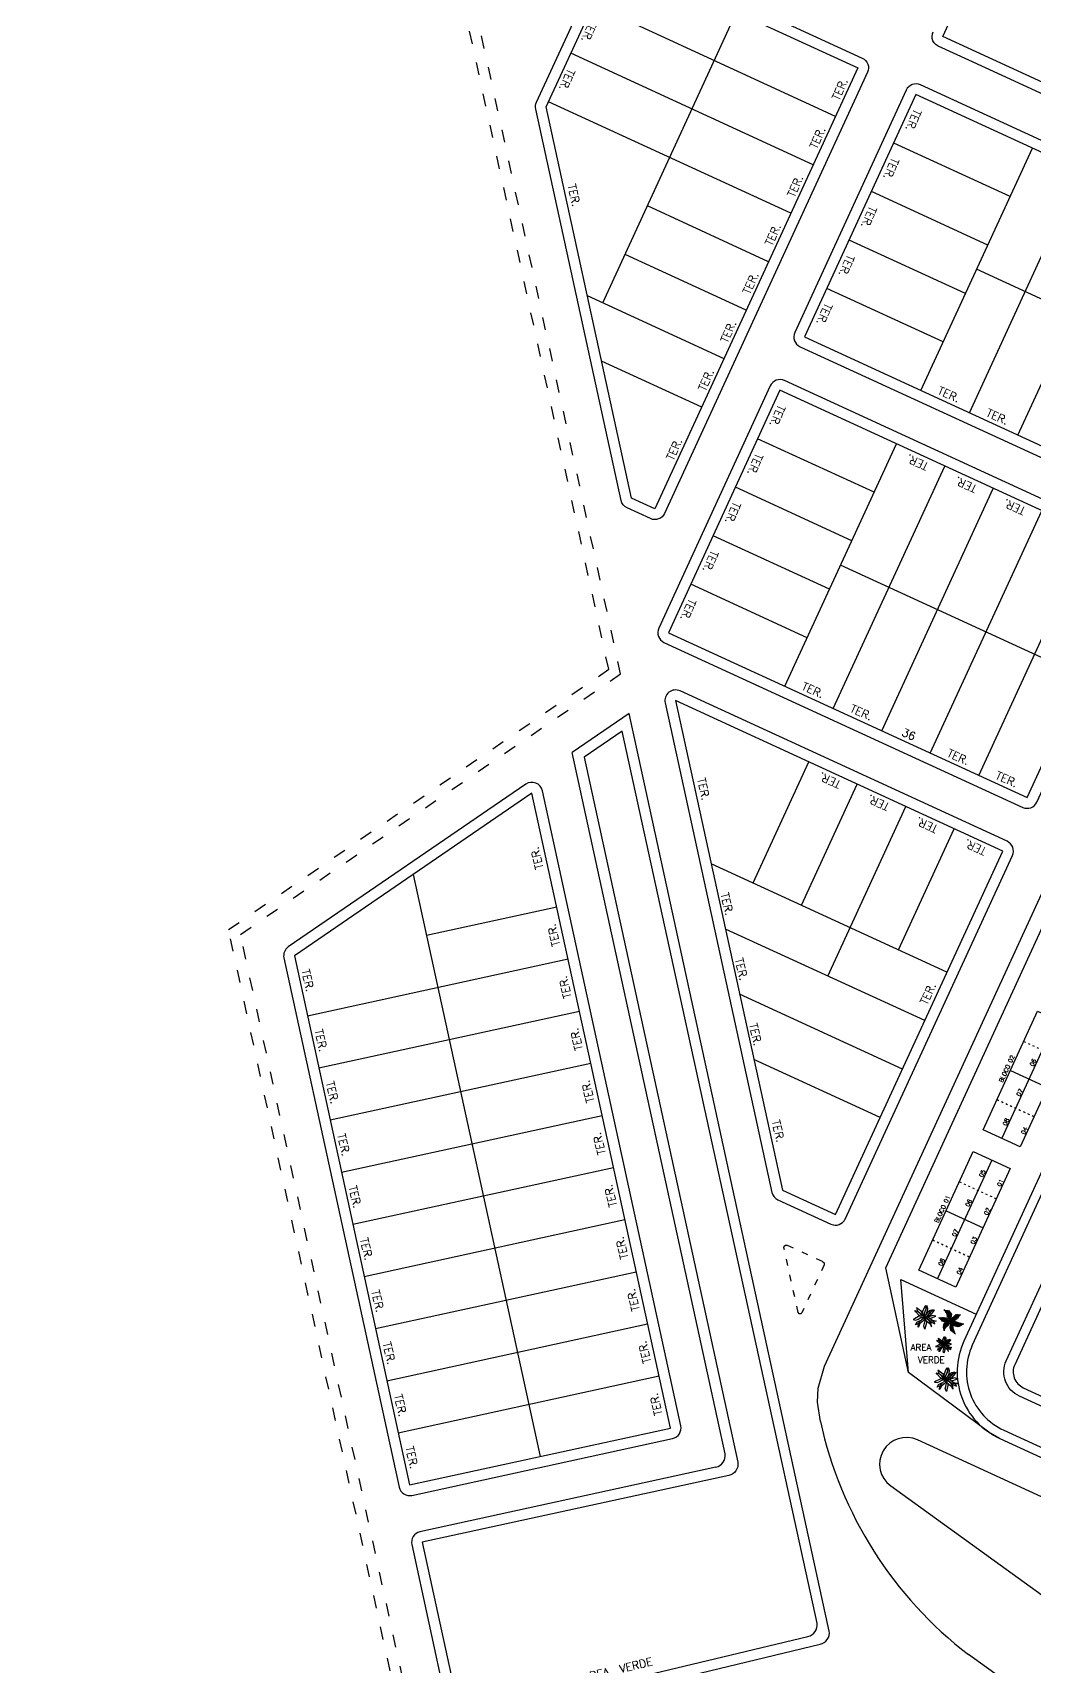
# Model space of a CAD drawing. Extents: x 714896 to 749292, y 8417558 to 8447149.
# Drawn here: x 738966.1 to 739153.8, y 8429287.9 to 8429594.1 of the extents above; entities that cross this region are included whole.
import ezdxf

# ---------------------------------------------------------------- set-up
doc = ezdxf.new("R2010")
doc.units = 0
doc.header["$MEASUREMENT"] = 0
doc.linetypes.add('ACAD_ISO03W100', pattern=[30, 12, -18])
for name, color, linetype in [('LOTE', 7, 'CONTINUOUS'), ('MEIO_FIO', 24, 'CONTINUOUS'), ('NUM-PORTA', 7, 'CONTINUOUS'), ('QUADRA', 6, 'CONTINUOUS'), ('REFERENCIA', 7, 'CONTINUOUS'), ('TEXTO', 7, 'CONTINUOUS')]:
    doc.layers.add(name, color=color, linetype=linetype)
doc.styles.add('ROMANS', font='ROMANS.SHX', dxfattribs={"height": 1.5})

msp = doc.modelspace()

# ---------------------------------------------------------------- linework, layer by layer
at = {"layer": 'LOTE', "color": 7, "linetype": 'ACAD_ISO03W100', "ltscale": 0.2}
msp.add_line((739074.04, 8429474.76, 513.94), (738966.1, 8429970.02, 513.94), dxfattribs=at)
at = {"layer": 'LOTE', "color": 7, "ltscale": 0.2}
for p, q in [((739116.54, 8429578.39, 513.94), (739071.12, 8429599.29, 513.94)), ((739072.93, 8429543.42, 513.94), (739098.01, 8429597.93, 513.94)), ((739112.36, 8429569.31, 513.94), (739066.94, 8429590.2, 513.94)), ((739108.18, 8429560.22, 513.94), (739062.76, 8429581.12, 513.94)), ((739149.25, 8429563.35, 513.94), (739127.44, 8429573.38, 513.94)), ((739132.53, 8429527.01, 513.94), (739153.43, 8429572.44, 513.94)), ((739141.62, 8429522.83, 513.94), (739162.51, 8429568.26, 513.94)), ((739104, 8429551.14, 513.94), (739081.29, 8429561.59, 513.94)), ((739145.07, 8429554.27, 513.94), (739123.26, 8429564.29, 513.94)), ((739150.7, 8429518.65, 513.94), (739171.6, 8429564.08, 513.94)), ((739140.89, 8429545.18, 513.94), (739119.09, 8429555.21, 513.94)), ((739099.83, 8429542.05, 513.94), (739077.11, 8429552.5, 513.94)), ((739188.4, 8429528.83, 513.94), (739142.98, 8429549.72, 513.94)), ((739136.71, 8429536.1, 513.94), (739114.91, 8429546.12, 513.94)), ((739095.65, 8429532.97, 513.94), (739070.05, 8429544.74, 513.94)), ((739091.47, 8429523.88, 513.94), (739072.72, 8429532.51, 513.94)), ((739123.76, 8429507.93, 513.94), (739101.95, 8429517.96, 513.94)), ((739107.04, 8429471.59, 513.94), (739127.94, 8429517.02, 513.94)), ((739116.13, 8429467.41, 513.94), (739137.02, 8429512.84, 513.94)), ((739119.58, 8429498.85, 513.94), (739097.77, 8429508.88, 513.94)), ((739125.21, 8429463.23, 513.94), (739146.11, 8429508.66, 513.94)), ((739134.3, 8429459.06, 513.94), (739155.19, 8429504.48, 513.94)), ((739143.38, 8429454.88, 513.94), (739164.28, 8429500.3, 513.94)), ((739115.4, 8429489.76, 513.94), (739093.6, 8429499.79, 513.94)), ((739162.91, 8429473.41, 513.94), (739117.49, 8429494.3, 513.94)), ((739111.22, 8429480.68, 513.94), (739089.42, 8429490.71, 513.94)), ((739101.08, 8429434.71, 513.94), (739111.53, 8429457.42, 513.94)), ((739110.17, 8429430.53, 513.94), (739120.62, 8429453.24, 513.94)), ((739115.08, 8429417.26, 513.94), (739129.7, 8429449.06, 513.94)), ((739128.34, 8429422.17, 513.94), (739138.79, 8429444.88, 513.94)), ((739037.39, 8429436.32, 513.94), (739061.17, 8429327.22, 513.94)), ((739137.42, 8429417.99, 513.94), (739093.25, 8429438.31, 513.94)), ((739039.88, 8429424.92, 513.94), (739064.3, 8429430.25, 513.94)), ((739133.25, 8429408.91, 513.94), (739095.91, 8429426.08, 513.94)), ((739017.58, 8429409.83, 513.94), (739066.43, 8429420.48, 513.94)), ((739129.07, 8429399.82, 513.94), (739098.58, 8429413.84, 513.94)), ((739019.71, 8429400.06, 513.94), (739068.56, 8429410.7, 513.94)), ((739021.84, 8429390.29, 513.94), (739070.69, 8429400.93, 513.94)), ((739124.89, 8429390.74, 513.94), (739101.25, 8429401.61, 513.94)), ((739023.97, 8429380.52, 513.94), (739072.82, 8429391.16, 513.94)), ((739026.1, 8429370.75, 513.94), (739074.95, 8429381.39, 513.94)), ((739028.23, 8429360.97, 513.94), (739077.08, 8429371.62, 513.94)), ((739030.36, 8429351.2, 513.94), (739079.21, 8429361.85, 513.94)), ((739032.48, 8429341.43, 513.94), (739081.34, 8429352.08, 513.94)), ((739034.61, 8429331.66, 513.94), (739083.47, 8429342.31, 513.94))]:
    msp.add_line(p, q, dxfattribs=at)
at = {"layer": 'LOTE', "color": 7, "linetype": 'ACAD_ISO03W100', "ltscale": 0.2, "elevation": 513.94}
for points in [[(739002.8, 8429425.96), (739074.04, 8429474.76)], [(739035.63, 8429275.35), (739002.8, 8429425.96)]]:
    msp.add_lwpolyline(points, dxfattribs=at)
at = {"layer": 'LOTE', "color": 7, "elevation": 524.97}
for points in [[(739151.17, 8429385.27), (739144.23, 8429388.46), (739154.42, 8429410.66), (739161.36, 8429407.48)], [(739139.09, 8429358.97), (739132.15, 8429362.16), (739142.35, 8429384.37), (739149.29, 8429381.18)]]:
    msp.add_lwpolyline(points, close=True, dxfattribs=at)
for points in [[(739157.91, 8429409.06), (739147.71, 8429386.86)], [(739149.32, 8429399.56), (739156.26, 8429396.37)], [(739145.83, 8429382.77), (739135.64, 8429360.56)], [(739137.25, 8429373.26), (739144.19, 8429370.08)], [(739130.2, 8429342.94), (739128.77, 8429360.41), (739142.93, 8429353.91)]]:
    msp.add_lwpolyline(points, dxfattribs=at)
at = {"layer": 'LOTE', "color": 7, "linetype": 'ACAD_ISO03W100', "ltscale": 0.03, "elevation": 524.97}
for points in [[(739151.83, 8429405.01), (739158.77, 8429401.82)], [(739146.82, 8429394.1), (739153.76, 8429390.92)], [(739139.75, 8429378.71), (739146.69, 8429375.53)], [(739134.75, 8429367.81), (739141.68, 8429364.62)]]:
    msp.add_lwpolyline(points, dxfattribs=at)
at = {"layer": 'LOTE', "color": 7, "linetype": 'ACAD_ISO03W100', "ltscale": 0.1, "elevation": 513.94}
msp.add_lwpolyline([(739109.53, 8429354.22), (739106.88, 8429366.36), (739106.93, 8429366.66), (739107.17, 8429366.85), (739107.49, 8429366.82), (739114.11, 8429363.77), (739114.39, 8429363.51), (739114.39, 8429363.12), (739110.25, 8429354.13), (739110.02, 8429353.97), (739109.74, 8429353.99), (739109.53, 8429354.22)], dxfattribs=at)
at = {"layer": 'LOTE', "color": 7, "elevation": 524.97}
msp.add_lwpolyline([(739147.34, 8429330.58), (739290.89, 8429264.66, 0.414214), (739309.13, 8429271.42)], format="xyb", dxfattribs=at)
at = {"layer": 'MEIO_FIO', "ltscale": 0.2}
for p, q in [((739148.71, 8429442.52, 513.94), (739087.42, 8429470.71, 513.94)), ((739115.38, 8429294.51, 513.94), (739077.89, 8429466.49, 513.94)), ((739084.63, 8429468.47, 513.94), (739104.63, 8429376.72, 513.94)), ((739095.85, 8429327.7, 513.94), (739067.21, 8429459.17, 513.94)), ((739118.35, 8429371.73, 513.94), (739149.69, 8429439.87, 513.94)), ((739105.74, 8429375.33, 513.94), (739115.69, 8429370.75, 513.94)), ((739094.13, 8429325.23, 513.94), (739038.66, 8429313.1, 513.94)), ((739037.13, 8429310.72, 513.94), (739044.37, 8429277.5, 513.94)), ((739046.79, 8429275.98, 513.94), (739113.65, 8429292.04, 513.94))]:
    msp.add_line(p, q, dxfattribs=at)
at = {"layer": 'MEIO_FIO', "ltscale": 0.2, "elevation": 513.94}
for points in [[(739076.36, 8429506.39), (739060.37, 8429579.76, -0.162841), (739060.51, 8429581.02), (739073.48, 8429609.21, -0.414214), (739076.13, 8429610.19), (739121.55, 8429589.3, -0.414214), (739122.54, 8429586.64), (739084.51, 8429503.97, -0.414214), (739081.86, 8429502.99), (739077.48, 8429505, -0.235489)], [(739104.31, 8429527.88), (739083.42, 8429482.46, 0.414214), (739084.4, 8429479.8), (739151.63, 8429448.88, 0.414214), (739154.28, 8429449.86), (739175.18, 8429495.29, 0.414214), (739174.2, 8429497.94), (739106.97, 8429528.86, 0.414214)], [(739013.17, 8429420.65), (739034.79, 8429321.47, 0.414214), (739037.17, 8429319.94), (739086.02, 8429330.59, 0.414214), (739087.55, 8429332.97), (739061.61, 8429452, 0.532368), (739058.52, 8429453.22), (739014, 8429422.72, 0.30517)]]:
    msp.add_lwpolyline(points, format="xyb", close=True, dxfattribs=at)
for points in [[(739129.8, 8429583.3), (739108.91, 8429537.88, 0.414214), (739109.89, 8429535.22), (739177.12, 8429504.3, 0.414214), (739179.77, 8429505.28)], [(739132.46, 8429584.28), (739132.46, 8429584.28, 0.414214), (739129.8, 8429583.3)]]:
    msp.add_lwpolyline(points, format="xyb", dxfattribs=at)
for points in [[(739199.69, 8429553.36), (739132.46, 8429584.28)], [(739077.89, 8429466.49), (739067.21, 8429459.17)], [(739283.14, 8429187.85), (739141.45, 8429290.1)]]:
    msp.add_lwpolyline(points, dxfattribs=at)
at = {"layer": 'MEIO_FIO', "ltscale": 0.2}
for centre, radius, start, end in [((739086.58, 8429468.89, 513.94), 2, 65.2999, 192.2955), ((739147.87, 8429440.7, 513.94), 2, 335.2999, 65.2999), ((739106.58, 8429377.14, 513.94), 2, 192.2955, 245.2999), ((739116.53, 8429372.57, 513.94), 2, 245.2999, 335.2999), ((739187.32, 8429349.87, 513.94), 75.34, 192.3162, 232.4986), ((739093.65, 8429327.4, 513.94), 2.22, 282.3962, 7.7165), ((739039.09, 8429311.14, 513.94), 2, 102.2955, 192.2955), ((739113.18, 8429294.21, 513.94), 2.22, 282.3962, 7.7165)]:
    msp.add_arc(centre, radius, start, end, dxfattribs=at)
at = {"layer": 'QUADRA', "color": 6}
for points, elevation in [([(739136.64, 8429593.37), (739176.33, 8429679.68), (739243.56, 8429648.75), (739203.87, 8429562.44), (739136.64, 8429593.37)], 524.97), ([(739078.32, 8429506.82), (739062.33, 8429580.18), (739075.29, 8429608.37), (739120.72, 8429587.48), (739082.69, 8429504.81), (739078.32, 8429506.82)], 513.94)]:
    msp.add_lwpolyline(points, close=True, dxfattribs=dict(at, elevation=elevation))
at = {"layer": 'QUADRA', "elevation": 524.97}
msp.add_lwpolyline([(739272.43, 8429624.01), (739270.65, 8429623.39), (739268.74, 8429622.4), (739266.17, 8429620.34), (739264.57, 8429618.39), (739261.9, 8429613.02), (739258.6, 8429605.83), (739140.59, 8429348.81, 0.414214), (739147.34, 8429330.58), (739145.26, 8429331.76), (739130.2, 8429342.94), (739125.99, 8429362.56), (739162.2, 8429441.41), (739210.81, 8429547.27), (739251.88, 8429636.71)], format="xyb", close=True, dxfattribs=at)
at = {"layer": 'QUADRA', "ltscale": 0.2, "elevation": 513.94}
for points in [[(739177.96, 8429506.12), (739198.85, 8429551.54), (739131.62, 8429582.46), (739110.73, 8429537.04), (739177.96, 8429506.12)], [(739106.13, 8429527.05), (739085.24, 8429481.62), (739152.47, 8429450.7), (739173.36, 8429496.12), (739106.13, 8429527.05)], [(739147.87, 8429440.7), (739086.58, 8429468.89), (739106.58, 8429377.14), (739116.53, 8429372.57), (739147.87, 8429440.7)], [(739015.13, 8429421.07), (739036.74, 8429321.89), (739085.6, 8429332.54), (739059.65, 8429451.57), (739015.13, 8429421.07)]]:
    msp.add_lwpolyline(points, close=True, dxfattribs=at)
at = {"layer": 'QUADRA', "color": 6}
for points, elevation in [([(739113.1, 8429295.98), (739076.57, 8429463.17), (739069.45, 8429458.29), (739098.25, 8429326.13, -0.390489), (739096.53, 8429323.66), (739039.09, 8429311.14), (739046.33, 8429277.92), (739111.37, 8429293.51, 0.390489)], 513.94), ([(739151.73, 8429340.12), (739295.28, 8429274.21, 0.414214), (739299.59, 8429275.8), (739311.06, 8429300.79, 0.414214), (739309.46, 8429305.1), (739165.91, 8429371.02, 0.414214), (739161.6, 8429369.42), (739150.13, 8429344.43, 0.414214)], 524.97), ([(739301.54, 8429247.06, 0.373807), (739300.78, 8429252.66), (739131.9, 8429330.32, 0.907115), (739126.88, 8429321.72), (739284.25, 8429208.02, 0.496443), (739289.88, 8429210.09), (739291.82, 8429218.71, -0.070215)], 513.94)]:
    msp.add_lwpolyline(points, format="xyb", close=True, dxfattribs=dict(at, elevation=elevation))
at = {"layer": 'REFERENCIA', "color": 24, "linetype": 'ACAD_ISO03W100', "ltscale": 0.2}
msp.add_line((739076.28, 8429473.88, 513.94), (738968.05, 8429970.45, 513.94), dxfattribs=at)
at = {"layer": 'REFERENCIA', "color": 3}
for p, q in [((739132.89, 8429353.59, 524.97), (739133.06, 8429353.51, 524.97)), ((739132.98, 8429353.43, 524.97), (739133.08, 8429353.41, 524.97)), ((739135.9, 8429353.25, 524.97), (739135.94, 8429353.19, 524.97)), ((739135.94, 8429353.19, 524.97), (739135.91, 8429353.18, 524.97)), ((739136.05, 8429353.15, 524.97), (739135.97, 8429353.11, 524.97)), ((739136.01, 8429353.25, 524.97), (739136.08, 8429353.14, 524.97)), ((739136.16, 8429353.11, 524.97), (739136.03, 8429353.04, 524.97)), ((739136.11, 8429353.26, 524.97), (739136.22, 8429353.08, 524.97)), ((739136.21, 8429353.26, 524.97), (739136.36, 8429353.03, 524.97)), ((739136.31, 8429353.27, 524.97), (739136.5, 8429352.97, 524.97)), ((739136.41, 8429353.27, 524.97), (739136.65, 8429352.92, 524.97)), ((739136.52, 8429353.28, 524.97), (739136.76, 8429352.89, 524.97)), ((739136.62, 8429353.28, 524.97), (739136.87, 8429352.89, 524.97)), ((739136.72, 8429353.28, 524.97), (739136.97, 8429352.89, 524.97)), ((739136.84, 8429353.27, 524.97), (739137.08, 8429352.89, 524.97)), ((739136.87, 8429354.68, 524.97), (739136.87, 8429354.7, 524.97)), ((739136.9, 8429354.66, 524.97), (739136.87, 8429354.66, 524.97)), ((739137.06, 8429354.56, 524.97), (739136.93, 8429354.57, 524.97)), ((739136.95, 8429354.63, 524.97), (739136.96, 8429354.69, 524.97)), ((739136.95, 8429353.25, 524.97), (739137.18, 8429352.89, 524.97)), ((739137.22, 8429354.47, 524.97), (739137, 8429354.48, 524.97)), ((739137.03, 8429354.58, 524.97), (739137.05, 8429354.68, 524.97)), ((739137.39, 8429354.37, 524.97), (739137.06, 8429354.39, 524.97)), ((739137.06, 8429353.24, 524.97), (739137.29, 8429352.89, 524.97)), ((739137.11, 8429354.53, 524.97), (739137.14, 8429354.67, 524.97)), ((739137.55, 8429354.27, 524.97), (739137.12, 8429354.3, 524.97)), ((739137.17, 8429353.23, 524.97), (739137.43, 8429352.85, 524.97)), ((739137.65, 8429354.18, 524.97), (739137.18, 8429354.2, 524.97)), ((739137.19, 8429354.49, 524.97), (739137.22, 8429354.66, 524.97)), ((739137.7, 8429354.09, 524.97), (739137.25, 8429354.11, 524.97)), ((739137.27, 8429354.44, 524.97), (739137.31, 8429354.65, 524.97)), ((739137.29, 8429353.22, 524.97), (739137.57, 8429352.78, 524.97)), ((739137.74, 8429354, 524.97), (739137.3, 8429354.02, 524.97)), ((739137.79, 8429353.91, 524.97), (739137.33, 8429353.93, 524.97)), ((739137.35, 8429354.39, 524.97), (739137.4, 8429354.64, 524.97)), ((739137.83, 8429353.82, 524.97), (739137.35, 8429353.84, 524.97)), ((739137.88, 8429353.73, 524.97), (739137.37, 8429353.76, 524.97)), ((739137.92, 8429353.64, 524.97), (739137.39, 8429353.67, 524.97)), ((739137.95, 8429353.55, 524.97), (739137.41, 8429353.58, 524.97)), ((739137.43, 8429354.34, 524.97), (739137.49, 8429354.63, 524.97)), ((739137.96, 8429353.46, 524.97), (739137.43, 8429353.49, 524.97)), ((739137.97, 8429353.37, 524.97), (739137.45, 8429353.4, 524.97)), ((739137.45, 8429353.13, 524.97), (739137.72, 8429352.72, 524.97)), ((739137.51, 8429354.3, 524.97), (739137.58, 8429354.62, 524.97)), ((739137.98, 8429353.28, 524.97), (739137.52, 8429353.31, 524.97)), ((739137.59, 8429354.25, 524.97), (739137.66, 8429354.61, 524.97)), ((739137.99, 8429353.19, 524.97), (739137.6, 8429353.21, 524.97)), ((739137.66, 8429354.16, 524.97), (739137.75, 8429354.6, 524.97)), ((739138, 8429353.11, 524.97), (739137.69, 8429353.12, 524.97)), ((739137.72, 8429354.04, 524.97), (739137.84, 8429354.6, 524.97)), ((739137.79, 8429353.91, 524.97), (739137.92, 8429354.56, 524.97)), ((739137.85, 8429353.78, 524.97), (739137.99, 8429354.46, 524.97)), ((739137.91, 8429353.65, 524.97), (739138.06, 8429354.35, 524.97)), ((739137.96, 8429353.45, 524.97), (739138.12, 8429354.24, 524.97)), ((739137.99, 8429353.17, 524.97), (739138.19, 8429354.14, 524.97)), ((739138.03, 8429352.89, 524.97), (739138.26, 8429354.03, 524.97)), ((739138.08, 8429352.73, 524.97), (739138.33, 8429353.92, 524.97)), ((739138.22, 8429352.82, 524.97), (739138.61, 8429353.36, 524.97)), ((739138.49, 8429353.16, 524.97), (739139.32, 8429353.05, 524.97)), ((739138.55, 8429353.24, 524.97), (739139.42, 8429353.13, 524.97)), ((739138.65, 8429353.27, 524.97), (739138.9, 8429353.61, 524.97)), ((739138.75, 8429353.3, 524.97), (739139.51, 8429353.2, 524.97)), ((739138.79, 8429353.31, 524.97), (739139.15, 8429353.81, 524.97)), ((739138.93, 8429353.35, 524.97), (739139.27, 8429353.82, 524.97)), ((739138.96, 8429353.36, 524.97), (739139.57, 8429353.28, 524.97)), ((739139.07, 8429353.39, 524.97), (739139.38, 8429353.83, 524.97)), ((739139.17, 8429353.42, 524.97), (739139.62, 8429353.37, 524.97)), ((739139.21, 8429353.43, 524.97), (739139.5, 8429353.84, 524.97)), ((739139.35, 8429353.48, 524.97), (739139.61, 8429353.85, 524.97)), ((739139.36, 8429353.49, 524.97), (739139.68, 8429353.45, 524.97)), ((739139.48, 8429353.56, 524.97), (739139.73, 8429353.53, 524.97)), ((739139.54, 8429353.59, 524.97), (739139.73, 8429353.86, 524.97)), ((739139.6, 8429353.63, 524.97), (739139.79, 8429353.61, 524.97)), ((739139.73, 8429353.7, 524.97), (739139.84, 8429353.86, 524.97)), ((739139.73, 8429353.71, 524.97), (739139.85, 8429353.69, 524.97)), ((739139.85, 8429353.78, 524.97), (739139.9, 8429353.77, 524.97)), ((739139.92, 8429353.82, 524.97), (739139.94, 8429353.86, 524.97)), ((739136.27, 8429353.06, 524.97), (739136.08, 8429352.97, 524.97)), ((739136.38, 8429353.02, 524.97), (739136.14, 8429352.9, 524.97)), ((739136.49, 8429352.98, 524.97), (739136.2, 8429352.83, 524.97)), ((739136.61, 8429352.93, 524.97), (739136.25, 8429352.76, 524.97)), ((739136.73, 8429352.89, 524.97), (739136.31, 8429352.69, 524.97)), ((739136.93, 8429352.89, 524.97), (739136.37, 8429352.62, 524.97)), ((739137.12, 8429352.89, 524.97), (739136.42, 8429352.55, 524.97)), ((739137.32, 8429352.89, 524.97), (739136.55, 8429352.51, 524.97)), ((739137.42, 8429352.85, 524.97), (739136.68, 8429352.48, 524.97)), ((739136.95, 8429351.31, 524.97), (739136.72, 8429351.48, 524.97)), ((739136.94, 8429351.22, 524.97), (739136.72, 8429351.37, 524.97)), ((739136.98, 8429351.51, 524.97), (739136.73, 8429351.68, 524.97)), ((739136.97, 8429351.41, 524.97), (739136.73, 8429351.58, 524.97)), ((739136.99, 8429351.61, 524.97), (739136.74, 8429351.78, 524.97)), ((739137.01, 8429351.7, 524.97), (739136.75, 8429351.88, 524.97)), ((739136.93, 8429351.12, 524.97), (739136.75, 8429351.24, 524.97)), ((739137.02, 8429351.8, 524.97), (739136.76, 8429351.98, 524.97)), ((739137.07, 8429351.87, 524.97), (739136.77, 8429352.08, 524.97)), ((739136.91, 8429351.02, 524.97), (739136.77, 8429351.12, 524.97)), ((739136.9, 8429350.93, 524.97), (739136.8, 8429350.99, 524.97)), ((739137.53, 8429352.8, 524.97), (739136.81, 8429352.45, 524.97)), ((739137.13, 8429351.94, 524.97), (739136.82, 8429352.15, 524.97)), ((739136.89, 8429350.83, 524.97), (739136.83, 8429350.87, 524.97)), ((739137.18, 8429352.01, 524.97), (739136.88, 8429352.21, 524.97)), ((739136.91, 8429350.82, 524.97), (739136.9, 8429350.91, 524.97)), ((739137.64, 8429352.76, 524.97), (739136.94, 8429352.41, 524.97)), ((739136.98, 8429350.94, 524.97), (739136.94, 8429351.18, 524.97)), ((739137.23, 8429352.08, 524.97), (739136.95, 8429352.28, 524.97)), ((739137.05, 8429351.06, 524.97), (739136.97, 8429351.46, 524.97)), ((739137.28, 8429352.16, 524.97), (739137.01, 8429352.34, 524.97)), ((739137.12, 8429351.17, 524.97), (739137.01, 8429351.73, 524.97)), ((739137.34, 8429352.22, 524.97), (739137.07, 8429352.4, 524.97)), ((739137.18, 8429351.29, 524.97), (739137.07, 8429351.87, 524.97)), ((739137.43, 8429352.26, 524.97), (739137.14, 8429352.46, 524.97)), ((739137.25, 8429351.4, 524.97), (739137.14, 8429351.97, 524.97)), ((739137.74, 8429352.71, 524.97), (739137.18, 8429352.43, 524.97)), ((739137.52, 8429352.31, 524.97), (739137.2, 8429352.52, 524.97)), ((739137.33, 8429351.48, 524.97), (739137.22, 8429352.07, 524.97)), ((739137.4, 8429351.54, 524.97), (739137.29, 8429352.17, 524.97)), ((739137.61, 8429352.35, 524.97), (739137.31, 8429352.56, 524.97)), ((739137.48, 8429351.6, 524.97), (739137.36, 8429352.23, 524.97)), ((739137.56, 8429351.65, 524.97), (739137.45, 8429352.27, 524.97)), ((739137.7, 8429352.4, 524.97), (739137.46, 8429352.56, 524.97)), ((739137.85, 8429352.67, 524.97), (739137.49, 8429352.49, 524.97)), ((739137.64, 8429351.71, 524.97), (739137.53, 8429352.31, 524.97)), ((739137.79, 8429352.44, 524.97), (739137.61, 8429352.56, 524.97)), ((739137.71, 8429351.82, 524.97), (739137.61, 8429352.35, 524.97)), ((739137.77, 8429351.96, 524.97), (739137.69, 8429352.39, 524.97)), ((739137.7, 8429352.91, 524.97), (739137.86, 8429352.66, 524.97)), ((739137.88, 8429352.49, 524.97), (739137.76, 8429352.57, 524.97)), ((739138.01, 8429353.02, 524.97), (739137.77, 8429353.03, 524.97)), ((739137.83, 8429352.1, 524.97), (739137.77, 8429352.43, 524.97)), ((739138.03, 8429352.82, 524.97), (739137.78, 8429352.69, 524.97)), ((739137.96, 8429352.62, 524.97), (739137.8, 8429352.54, 524.97)), ((739137.9, 8429352.24, 524.97), (739137.85, 8429352.47, 524.97)), ((739138.02, 8429352.93, 524.97), (739137.86, 8429352.94, 524.97)), ((739138.05, 8429352.72, 524.97), (739137.89, 8429352.65, 524.97)), ((739137.97, 8429352.53, 524.97), (739137.92, 8429352.57, 524.97)), ((739137.96, 8429352.38, 524.97), (739137.93, 8429352.53, 524.97)), ((739138.03, 8429352.84, 524.97), (739137.95, 8429352.84, 524.97)), ((739137.95, 8429352.69, 524.97), (739138.02, 8429352.57, 524.97)), ((739137.98, 8429351.43, 524.97), (739138.61, 8429351.52, 524.97)), ((739137.98, 8429351.34, 524.97), (739138.63, 8429351.43, 524.97)), ((739137.98, 8429351.39, 524.97), (739138.14, 8429350.78, 524.97)), ((739137.99, 8429351.61, 524.97), (739138.53, 8429351.68, 524.97)), ((739137.99, 8429351.52, 524.97), (739138.57, 8429351.6, 524.97)), ((739138.06, 8429352.63, 524.97), (739138, 8429352.6, 524.97)), ((739138, 8429351.7, 524.97), (739138.5, 8429351.77, 524.97)), ((739138.01, 8429351.88, 524.97), (739138.42, 8429351.93, 524.97)), ((739138.01, 8429351.79, 524.97), (739138.46, 8429351.85, 524.97)), ((739138.04, 8429352.4, 524.97), (739138.02, 8429352.55, 524.97)), ((739138.02, 8429352.52, 524.97), (739138.02, 8429352.54, 524.97)), ((739138.02, 8429352.53, 524.97), (739138.27, 8429352.49, 524.97)), ((739138.02, 8429351.97, 524.97), (739138.38, 8429352.02, 524.97)), ((739138.28, 8429352.84, 524.97), (739138.03, 8429352.72, 524.97)), ((739138.04, 8429352.75, 524.97), (739138.03, 8429352.75, 524.97)), ((739138.03, 8429352.14, 524.97), (739138.3, 8429352.18, 524.97)), ((739138.03, 8429352.05, 524.97), (739138.34, 8429352.1, 524.97)), ((739138.04, 8429352.6, 524.97), (739138.07, 8429352.59, 524.97)), ((739138.04, 8429352.32, 524.97), (739138.23, 8429352.35, 524.97)), ((739138.04, 8429352.23, 524.97), (739138.26, 8429352.27, 524.97)), ((739138.04, 8429351.26, 524.97), (739138.65, 8429351.35, 524.97)), ((739138.05, 8429352.42, 524.97), (739138.23, 8429352.45, 524.97)), ((739138.16, 8429352.51, 524.97), (739138.07, 8429352.57, 524.97)), ((739138.08, 8429352.61, 524.97), (739138.59, 8429352.54, 524.97)), ((739138.11, 8429351.18, 524.97), (739138.66, 8429351.26, 524.97)), ((739138.13, 8429352.67, 524.97), (739138.39, 8429352.64, 524.97)), ((739138.13, 8429351.15, 524.97), (739138.25, 8429350.7, 524.97)), ((739138.18, 8429351.1, 524.97), (739138.68, 8429351.17, 524.97)), ((739138.19, 8429352.75, 524.97), (739138.7, 8429352.69, 524.97)), ((739138.25, 8429352.84, 524.97), (739138.94, 8429352.75, 524.97)), ((739138.25, 8429351.02, 524.97), (739138.7, 8429351.09, 524.97)), ((739138.26, 8429351.01, 524.97), (739138.36, 8429350.62, 524.97)), ((739138.27, 8429352.42, 524.97), (739138.41, 8429352.53, 524.97)), ((739138.27, 8429352.42, 524.97), (739138.38, 8429352, 524.97)), ((739138.31, 8429352.92, 524.97), (739139.03, 8429352.82, 524.97)), ((739138.32, 8429350.94, 524.97), (739138.72, 8429351, 524.97)), ((739138.34, 8429352.37, 524.97), (739138.65, 8429352.6, 524.97)), ((739138.37, 8429353, 524.97), (739139.13, 8429352.9, 524.97)), ((739138.38, 8429352.34, 524.97), (739138.55, 8429351.72, 524.97)), ((739138.39, 8429350.87, 524.97), (739138.75, 8429350.92, 524.97)), ((739138.39, 8429350.86, 524.97), (739138.48, 8429350.54, 524.97)), ((739138.42, 8429352.31, 524.97), (739138.84, 8429352.63, 524.97)), ((739138.43, 8429353.08, 524.97), (739139.22, 8429352.97, 524.97)), ((739138.45, 8429350.79, 524.97), (739138.79, 8429350.83, 524.97)), ((739138.49, 8429352.26, 524.97), (739138.94, 8429352.59, 524.97)), ((739138.5, 8429352.25, 524.97), (739138.64, 8429351.7, 524.97)), ((739138.52, 8429350.71, 524.97), (739138.82, 8429350.75, 524.97)), ((739138.52, 8429350.71, 524.97), (739138.59, 8429350.45, 524.97)), ((739138.56, 8429352.2, 524.97), (739139.03, 8429352.55, 524.97)), ((739138.59, 8429350.63, 524.97), (739138.85, 8429350.67, 524.97)), ((739138.61, 8429352.17, 524.97), (739138.74, 8429351.68, 524.97)), ((739138.64, 8429352.15, 524.97), (739139.13, 8429352.52, 524.97)), ((739138.65, 8429350.56, 524.97), (739138.7, 8429350.37, 524.97)), ((739138.66, 8429350.55, 524.97), (739138.88, 8429350.58, 524.97)), ((739138.71, 8429352.13, 524.97), (739138.83, 8429351.66, 524.97)), ((739138.73, 8429350.47, 524.97), (739138.92, 8429350.5, 524.97)), ((739138.75, 8429352.12, 524.97), (739139.23, 8429352.48, 524.97)), ((739138.78, 8429350.42, 524.97), (739138.81, 8429350.29, 524.97)), ((739138.8, 8429350.39, 524.97), (739138.95, 8429350.41, 524.97)), ((739138.81, 8429352.11, 524.97), (739138.93, 8429351.64, 524.97)), ((739138.86, 8429352.1, 524.97), (739139.33, 8429352.45, 524.97)), ((739138.87, 8429350.31, 524.97), (739138.98, 8429350.33, 524.97)), ((739138.9, 8429352.09, 524.97), (739139.02, 8429351.62, 524.97)), ((739138.91, 8429350.27, 524.97), (739138.93, 8429350.21, 524.97)), ((739138.94, 8429350.24, 524.97), (739139.01, 8429350.25, 524.97)), ((739138.98, 8429352.07, 524.97), (739139.43, 8429352.41, 524.97)), ((739139, 8429352.07, 524.97), (739139.12, 8429351.6, 524.97)), ((739139.01, 8429350.16, 524.97), (739139.05, 8429350.16, 524.97)), ((739139.09, 8429352.05, 524.97), (739139.52, 8429352.37, 524.97)), ((739139.09, 8429352.05, 524.97), (739139.22, 8429351.58, 524.97)), ((739139.19, 8429352.03, 524.97), (739139.31, 8429351.57, 524.97)), ((739139.21, 8429352.02, 524.97), (739139.62, 8429352.34, 524.97)), ((739139.29, 8429352.01, 524.97), (739139.41, 8429351.55, 524.97)), ((739139.32, 8429352, 524.97), (739139.72, 8429352.3, 524.97)), ((739139.38, 8429351.99, 524.97), (739139.5, 8429351.53, 524.97)), ((739139.43, 8429351.98, 524.97), (739139.83, 8429352.27, 524.97)), ((739139.48, 8429351.97, 524.97), (739139.6, 8429351.51, 524.97)), ((739139.57, 8429351.98, 524.97), (739139.68, 8429351.53, 524.97)), ((739139.58, 8429351.98, 524.97), (739139.94, 8429352.25, 524.97)), ((739139.65, 8429351.99, 524.97), (739139.76, 8429351.58, 524.97)), ((739139.74, 8429352, 524.97), (739139.84, 8429351.63, 524.97)), ((739139.75, 8429352, 524.97), (739140.05, 8429352.22, 524.97)), ((739139.83, 8429352.01, 524.97), (739139.92, 8429351.68, 524.97)), ((739139.92, 8429352.02, 524.97), (739140, 8429351.73, 524.97)), ((739139.93, 8429352.02, 524.97), (739140.16, 8429352.19, 524.97)), ((739140.01, 8429352.03, 524.97), (739140.07, 8429351.77, 524.97)), ((739140.1, 8429352.03, 524.97), (739140.27, 8429352.16, 524.97)), ((739140.1, 8429352.03, 524.97), (739140.15, 8429351.82, 524.97)), ((739140.18, 8429352.04, 524.97), (739140.23, 8429351.87, 524.97)), ((739140.27, 8429352.05, 524.97), (739140.38, 8429352.14, 524.97)), ((739140.27, 8429352.05, 524.97), (739140.31, 8429351.92, 524.97)), ((739140.36, 8429352.06, 524.97), (739140.39, 8429351.97, 524.97)), ((739140.44, 8429352.07, 524.97), (739140.51, 8429352.13, 524.97)), ((739140.45, 8429352.07, 524.97), (739140.46, 8429352.01, 524.97)), ((739140.54, 8429352.08, 524.97), (739140.54, 8429352.06, 524.97)), ((739136.58, 8429348.32, 524.97), (739136.7, 8429348.27, 524.97)), ((739136.64, 8429348.22, 524.97), (739136.71, 8429348.2, 524.97)), ((739136.92, 8429341.88, 524.97), (739137.09, 8429341.8, 524.97)), ((739137, 8429341.73, 524.97), (739137.11, 8429341.7, 524.97))]:
    msp.add_line(p, q, dxfattribs=at)
at = {"layer": 'REFERENCIA', "color": 24}
for points, elevation in [([(739244.38, 8429645.75), (739206.72, 8429563.87), (739205.68, 8429561.61), (739205.41, 8429561.18), (739205.05, 8429560.83), (739204.51, 8429560.55), (739203.84, 8429560.44), (739203.33, 8429560.52), (739202.81, 8429560.73), (739201.02, 8429561.55), (739141.53, 8429588.91), (739135.8, 8429591.55), (739135.41, 8429591.79), (739135.05, 8429592.15), (739134.8, 8429592.56), (739134.67, 8429593), (739134.64, 8429593.31), (739134.69, 8429593.83), (739134.82, 8429594.2)], 513.94), ([(739113.71, 8429333.8), (739113.15, 8429337.41), (739113.29, 8429340.04), (739114.5, 8429344.16), (739208.71, 8429549.21), (739250.29, 8429639.46)], 524.97)]:
    msp.add_lwpolyline(points, dxfattribs=dict(at, elevation=elevation))
at = {"layer": 'REFERENCIA', "color": 24, "elevation": 524.97}
msp.add_lwpolyline([(739276.13, 8429623.49), (739271.33, 8429621.83), (739269.67, 8429620.97), (739267.37, 8429619.12), (739266.01, 8429617.46), (739263.44, 8429612.28), (739260.15, 8429605.12), (739142.18, 8429348.08, 0.414214), (739148.07, 8429332.17), (739291.62, 8429266.25)], format="xyb", dxfattribs=at)
at = {"layer": 'REFERENCIA', "color": 24, "linetype": 'ACAD_ISO03W100', "ltscale": 0.2, "elevation": 513.94}
for points in [[(739005.04, 8429425.07), (739076.28, 8429473.88)], [(739038, 8429273.87), (739005.04, 8429425.07)]]:
    msp.add_lwpolyline(points, dxfattribs=at)
at = {"layer": 'REFERENCIA', "color": 24, "elevation": 524.97}
msp.add_lwpolyline([(739294.55, 8429272.61), (739151, 8429338.53, -0.414214), (739148.54, 8429345.16), (739160.01, 8429370.15, -0.414214), (739166.64, 8429372.61), (739310.19, 8429306.69), (739311.04, 8429306.21), (739311.9, 8429305.44), (739312.59, 8429304.43), (739313.02, 8429303.23), (739313.13, 8429302.22), (739313.01, 8429301.12), (739312.65, 8429300.06), (739301.18, 8429275.07), (739300.31, 8429273.77), (739299.13, 8429272.83), (739297.63, 8429272.26), (739296.03, 8429272.2), (739294.55, 8429272.61)], format="xyb", close=True, dxfattribs=at)
at = {"layer": 'REFERENCIA', "color": 3, "elevation": 524.97}
for points in [[(739132.98, 8429353.43), (739132.7, 8429353.51), (739132.12, 8429353.43), (739131.34, 8429353.03), (739131.07, 8429352.89), (739131.62, 8429352.79), (739132, 8429352.96), (739132.56, 8429353.27), (739133.1, 8429353.3), (739133.27, 8429353.36)], [(739132.56, 8429353.49), (739132.17, 8429353.7), (739131.58, 8429354.36), (739131.38, 8429354.58), (739131.93, 8429354.48), (739132.22, 8429354.18), (739132.63, 8429353.7), (739132.89, 8429353.59)], [(739133.06, 8429353.51), (739132.98, 8429353.89), (739132.66, 8429354.39), (739131.96, 8429354.91), (739131.71, 8429355.09), (739131.86, 8429354.56), (739132.18, 8429354.29), (739132.7, 8429353.92), (739132.89, 8429353.59)], [(739132.91, 8429354.01), (739132.92, 8429354.46), (739133.26, 8429355.27), (739133.38, 8429355.55), (739133.52, 8429355.01), (739133.38, 8429354.62), (739133.13, 8429354.04), (739133.14, 8429353.49), (739133.14, 8429353.47)], [(739133.06, 8429353.51), (739133.14, 8429353.47), (739133.27, 8429353.36)], [(739133.27, 8429353.36), (739133.08, 8429353.41)], [(739133.55, 8429352.67), (739133.59, 8429352.26), (739133.37, 8429351.4), (739133.29, 8429351.11), (739133.08, 8429351.62), (739133.16, 8429352.03), (739133.33, 8429352.64), (739133.24, 8429353.19), (739133.27, 8429353.36)], [(739133.23, 8429353.51), (739133.14, 8429353.9), (739133.28, 8429354.29), (739133.55, 8429354.87), (739133.55, 8429355.42), (739133.6, 8429355.58)], [(739134.85, 8429354.73), (739134.28, 8429354.61), (739133.79, 8429354.28), (739133.27, 8429353.57), (739133.18, 8429353.44)], [(739133.26, 8429353.37), (739133.63, 8429353.48), (739133.89, 8429353.8), (739134.26, 8429354.33), (739134.73, 8429354.6), (739134.85, 8429354.73)], [(739133.27, 8429353.36), (739133.84, 8429353.44), (739134.35, 8429353.74), (739134.92, 8429354.41), (739135.11, 8429354.65), (739134.57, 8429354.52), (739134.29, 8429354.22), (739133.89, 8429353.72), (739133.79, 8429353.67)], [(739133.29, 8429353.38), (739133.27, 8429353.36)], [(739133.6, 8429355.58), (739133.78, 8429355.03), (739133.74, 8429354.44), (739133.49, 8429353.86)], [(739134.24, 8429353.1), (739135.05, 8429353.39), (739135.34, 8429353.5), (739134.81, 8429353.66), (739134.41, 8429353.55), (739133.88, 8429353.34)], [(739138.06, 8429352.58), (739137.31, 8429352.89), (739136.7, 8429352.89), (739135.89, 8429353.21)], [(739138.06, 8429352.58), (739137.95, 8429353.59), (739137.63, 8429354.23), (739136.85, 8429354.69)], [(739138.06, 8429352.58), (739138.55, 8429353.24), (739139.33, 8429353.47), (739139.97, 8429353.85)], [(739132.16, 8429352.19), (739131.82, 8429352.04), (739131.55, 8429351.91), (739131.81, 8429352.4), (739132.17, 8429352.6), (739132.61, 8429352.79)], [(739134.22, 8429352.52), (739134.9, 8429352.21), (739135.17, 8429352.09), (739134.94, 8429352.53)], [(739138.06, 8429352.58), (739137.31, 8429352.2), (739137.02, 8429351.79), (739136.88, 8429350.75)], [(739138.06, 8429352.58), (739137.98, 8429351.33), (739139.05, 8429350.12)], [(739138.06, 8429352.58), (739138.64, 8429352.14), (739139.48, 8429351.97), (739140.55, 8429352.08)], [(739136.64, 8429348.22), (739136.45, 8429348.27), (739136.04, 8429348.22), (739135.49, 8429347.93), (739135.3, 8429347.83), (739135.69, 8429347.77), (739135.95, 8429347.89), (739136.34, 8429348.1), (739136.73, 8429348.12), (739136.84, 8429348.17)], [(739136.35, 8429348.26), (739136.07, 8429348.4), (739135.66, 8429348.86), (739135.52, 8429349.02), (739135.9, 8429348.95), (739136.11, 8429348.74), (739136.4, 8429348.4), (739136.58, 8429348.32)], [(739136.06, 8429347.35), (739135.83, 8429347.24), (739135.64, 8429347.15), (739135.82, 8429347.5), (739136.07, 8429347.63), (739136.38, 8429347.77)], [(739136.7, 8429348.27), (739136.64, 8429348.54), (739136.42, 8429348.88), (739135.92, 8429349.25), (739135.75, 8429349.38), (739135.86, 8429349), (739136.08, 8429348.82), (739136.45, 8429348.56), (739136.58, 8429348.32)], [(739136.59, 8429348.62), (739136.6, 8429348.93), (739136.84, 8429349.51), (739136.92, 8429349.7), (739137.02, 8429349.32), (739136.92, 8429349.05), (739136.74, 8429348.64), (739136.75, 8429348.26), (739136.75, 8429348.24)], [(739136.7, 8429348.27), (739136.75, 8429348.25), (739136.84, 8429348.17)], [(739136.84, 8429348.17), (739136.71, 8429348.2)], [(739137.04, 8429347.68), (739137.07, 8429347.39), (739136.91, 8429346.8), (739136.86, 8429346.59), (739136.71, 8429346.95), (739136.76, 8429347.24), (739136.89, 8429347.67), (739136.82, 8429348.05), (739136.84, 8429348.17)], [(739136.82, 8429348.27), (739136.75, 8429348.55), (739136.85, 8429348.82), (739137.04, 8429349.22), (739137.04, 8429349.61), (739137.07, 8429349.72)], [(739137.95, 8429349.12), (739137.55, 8429349.04), (739137.21, 8429348.81), (739136.85, 8429348.31), (739136.78, 8429348.22)], [(739136.83, 8429348.17), (739137.1, 8429348.25), (739137.28, 8429348.48), (739137.53, 8429348.84), (739137.87, 8429349.04), (739137.95, 8429349.12)], [(739136.84, 8429348.17), (739137.24, 8429348.22), (739137.6, 8429348.43), (739138, 8429348.9), (739138.13, 8429349.07), (739137.75, 8429348.98), (739137.55, 8429348.77), (739137.27, 8429348.42), (739137.2, 8429348.38)], [(739136.85, 8429348.18), (739136.84, 8429348.17)], [(739137.07, 8429349.72), (739137.2, 8429349.34), (739137.17, 8429348.93), (739136.99, 8429348.51)], [(739137.52, 8429347.99), (739138.09, 8429348.19), (739138.29, 8429348.26), (739137.92, 8429348.38), (739137.64, 8429348.3), (739137.27, 8429348.15)], [(739137.51, 8429347.58), (739137.98, 8429347.36), (739138.18, 8429347.27), (739138.01, 8429347.59)], [(739137, 8429341.73), (739136.73, 8429341.8), (739136.15, 8429341.72), (739135.36, 8429341.32), (739135.09, 8429341.18), (739135.64, 8429341.08), (739136.02, 8429341.25), (739136.58, 8429341.56), (739137.13, 8429341.59), (739137.29, 8429341.65)], [(739136.59, 8429341.78), (739136.2, 8429341.99), (739135.61, 8429342.65), (739135.41, 8429342.88), (739135.95, 8429342.77), (739136.25, 8429342.48), (739136.66, 8429341.99), (739136.92, 8429341.88)], [(739136.19, 8429340.49), (739135.85, 8429340.33), (739135.57, 8429340.2), (739135.83, 8429340.7), (739136.2, 8429340.89), (739136.64, 8429341.08)], [(739137.09, 8429341.8), (739137.01, 8429342.18), (739136.69, 8429342.68), (739135.98, 8429343.2), (739135.74, 8429343.39), (739135.89, 8429342.85), (739136.21, 8429342.58), (739136.73, 8429342.21), (739136.92, 8429341.88)], [(739136.93, 8429342.3), (739136.95, 8429342.75), (739137.29, 8429343.56), (739137.4, 8429343.85), (739137.55, 8429343.31), (739137.41, 8429342.91), (739137.15, 8429342.33), (739137.17, 8429341.78), (739137.17, 8429341.76)], [(739137.09, 8429341.8), (739137.16, 8429341.77), (739137.29, 8429341.65)], [(739137.58, 8429340.96), (739137.62, 8429340.55), (739137.39, 8429339.7), (739137.32, 8429339.4), (739137.1, 8429339.92), (739137.19, 8429340.32), (739137.36, 8429340.94), (739137.27, 8429341.48), (739137.29, 8429341.65)], [(739137.29, 8429341.65), (739137.11, 8429341.7)], [(739137.26, 8429341.8), (739137.16, 8429342.19), (739137.31, 8429342.58), (739137.58, 8429343.16), (739137.58, 8429343.71), (739137.63, 8429343.88)], [(739138.88, 8429343.02), (739138.31, 8429342.9), (739137.82, 8429342.57), (739137.3, 8429341.86), (739137.21, 8429341.73)], [(739137.28, 8429341.66), (739137.66, 8429341.77), (739137.92, 8429342.1), (739138.28, 8429342.62), (739138.76, 8429342.89), (739138.88, 8429343.02)], [(739137.29, 8429341.65), (739137.87, 8429341.73), (739138.38, 8429342.03), (739138.95, 8429342.7), (739139.14, 8429342.94), (739138.6, 8429342.81), (739138.31, 8429342.51), (739137.91, 8429342.01), (739137.81, 8429341.96)], [(739137.31, 8429341.67), (739137.29, 8429341.65)], [(739137.63, 8429343.88), (739137.81, 8429343.32), (739137.77, 8429342.74), (739137.51, 8429342.15)], [(739138.27, 8429341.39), (739139.08, 8429341.68), (739139.37, 8429341.79), (739138.84, 8429341.96), (739138.44, 8429341.84), (739137.91, 8429341.63)], [(739138.25, 8429340.81), (739138.93, 8429340.5), (739139.2, 8429340.38), (739138.96, 8429340.82)]]:
    msp.add_lwpolyline(points, dxfattribs=at)
for points in [[(739132.02, 8429351.49), (739132.09, 8429352.07), (739132.37, 8429352.58), (739133.04, 8429353.16), (739133.27, 8429353.36), (739133.15, 8429352.81), (739132.86, 8429352.52), (739132.37, 8429352.12), (739132.14, 8429351.62)], [(739135.38, 8429352.58), (739134.8, 8429352.51), (739134.23, 8429352.67), (739133.51, 8429353.18), (739133.27, 8429353.36), (739133.82, 8429353.38), (739134.18, 8429353.15), (739134.69, 8429352.77), (739135.22, 8429352.66)], [(739134.56, 8429351.52), (739134.47, 8429352.09), (739134.18, 8429352.6), (739133.5, 8429353.17), (739133.27, 8429353.36), (739133.39, 8429352.82), (739133.7, 8429352.53), (739134.19, 8429352.14), (739134.44, 8429351.64)], [(739135.97, 8429346.86), (739136.02, 8429347.26), (739136.21, 8429347.62), (739136.68, 8429348.03), (739136.84, 8429348.17), (739136.76, 8429347.78), (739136.55, 8429347.58), (739136.21, 8429347.3), (739136.05, 8429346.95)], [(739138.32, 8429347.62), (739137.91, 8429347.57), (739137.52, 8429347.68), (739137.01, 8429348.04), (739136.84, 8429348.17), (739137.23, 8429348.18), (739137.48, 8429348.02), (739137.83, 8429347.76), (739138.21, 8429347.68)], [(739137.74, 8429346.88), (739137.68, 8429347.28), (739137.48, 8429347.64), (739137, 8429348.03), (739136.84, 8429348.17), (739136.93, 8429347.79), (739137.14, 8429347.59), (739137.49, 8429347.31), (739137.66, 8429346.96)], [(739136.05, 8429339.78), (739136.12, 8429340.36), (739136.4, 8429340.87), (739137.07, 8429341.45), (739137.29, 8429341.65), (739137.18, 8429341.11), (739136.88, 8429340.82), (739136.39, 8429340.41), (739136.16, 8429339.91)], [(739139.4, 8429340.87), (739138.82, 8429340.81), (739138.26, 8429340.96), (739137.54, 8429341.47), (739137.29, 8429341.65), (739137.85, 8429341.67), (739138.2, 8429341.45), (739138.71, 8429341.06), (739139.25, 8429340.96)], [(739138.58, 8429339.81), (739138.5, 8429340.39), (739138.21, 8429340.89), (739137.53, 8429341.46), (739137.29, 8429341.65), (739137.42, 8429341.11), (739137.72, 8429340.83), (739138.22, 8429340.43), (739138.46, 8429339.94)]]:
    msp.add_lwpolyline(points, close=True, dxfattribs=at)

# ---------------------------------------------------------------- texts
at = {"layer": 'NUM-PORTA', "color": 7, "style": 'ROMANS'}
msp.add_text('36', height=1.5, rotation=336.3617, dxfattribs=at).set_placement((739128.79, 8429462.4, 513.94))
at = {"layer": 'NUM-PORTA', "color": 6, "style": 'ROMANS'}
for s, p in [('06', (739153.62, 8429400.26, 485.69)), ('08', (739148.55, 8429389.14, 485.69)), ('06', (739141.55, 8429373.96, 485.69)), ('08', (739136.48, 8429362.85, 485.69))]:
    msp.add_text(s, height=0.8, rotation=65.1927, dxfattribs=at).set_placement(p)
at = {"layer": 'NUM-PORTA', "color": 5, "style": 'ROMANS'}
for s, p in [('07', (739151.12, 8429394.64, 466.6)), ('05', (739144.12, 8429379.47, 466.6)), ('07', (739139.05, 8429368.35, 466.6))]:
    msp.add_text(s, height=0.8, rotation=65.1927, dxfattribs=at).set_placement(p)
at = {"layer": 'NUM-PORTA', "color": 3, "style": 'ROMANS'}
for s, p in [('04', (739152, 8429387.51, 485.69)), ('02', (739145.04, 8429372.36, 485.69)), ('04', (739139.92, 8429361.22, 485.69))]:
    msp.add_text(s, height=0.8, rotation=65.1927, dxfattribs=at).set_placement(p)
at = {"layer": 'NUM-PORTA', "color": 2, "style": 'ROMANS'}
for s, p in [('01', (739147.5, 8429377.73, 485.69)), ('03', (739142.53, 8429366.91, 485.69))]:
    msp.add_text(s, height=0.8, rotation=65.1927, dxfattribs=at).set_placement(p)
at = {"layer": 'TEXTO', "color": 7, "style": 'ROMANS'}
for s, rotation, p in [('TER.', 246.3617, (739070.57, 8429596.53, 513.94)), ('TER.', 246.3617, (739066.39, 8429587.45, 513.94)), ('TER.', 66.3617, (739117.2, 8429581.23, 513.94)), ('TER.', 246.3617, (739131.31, 8429579.87, 513.94)), ('TER.', 66.3617, (739113.02, 8429572.14, 513.94)), ('TER.', 246.3617, (739127.14, 8429570.79, 513.94)), ('TER.', 282.5012, (739066.36, 8429565.51, 513.94)), ('TER.', 66.3617, (739108.84, 8429563.06, 513.94)), ('TER.', 246.3617, (739122.96, 8429561.7, 513.94)), ('TER.', 66.3617, (739104.66, 8429553.97, 513.94)), ('TER.', 246.3617, (739118.78, 8429552.62, 513.94)), ('TER.', 66.3617, (739100.48, 8429544.89, 513.94)), ('TER.', 246.3617, (739114.6, 8429543.53, 513.94)), ('TER.', 66.3617, (739096.31, 8429535.8, 513.94)), ('TER.', 66.3617, (739092.13, 8429526.72, 513.94)), ('TER.', 336.3617, (739135.54, 8429526.44, 513.94)), ('TER.', 246.3617, (739105.82, 8429524.45, 513.94)), ('TER.', 336.3617, (739144.63, 8429522.26, 513.94)), ('TER.', 66.3617, (739086.17, 8429513.76, 513.94)), ('TER.', 246.3617, (739101.65, 8429515.37, 513.94)), ('TER.', 155.2104, (739134.11, 8429513.32, -1027.87)), ('TER.', 155.2104, (739143.19, 8429509.14, -1027.87)), ('TER.', 155.2104, (739152.28, 8429504.96, -1027.87)), ('TER.', 246.3617, (739097.47, 8429506.28, 513.94)), ('TER.', 246.3617, (739093.29, 8429497.2, 513.94)), ('TER.', 246.3617, (739089.11, 8429488.11, 513.94)), ('TER.', 336.3617, (739110.05, 8429471.02, 513.94)), ('TER.', 336.3617, (739119.14, 8429466.84, 513.94)), ('TER.', 336.3617, (739137.31, 8429458.48, 513.94)), ('TER.', 283.0864, (739090.61, 8429454.21, -1027.87)), ('TER.', 155.2104, (739117.7, 8429453.72, -1027.87)), ('TER.', 336.3617, (739146.39, 8429454.3, 513.94)), ('TER.', 155.2104, (739126.79, 8429449.54, -1027.87)), ('TER.', 155.2104, (739135.87, 8429445.36, -1027.87)), ('TER.', 155.2104, (739144.96, 8429441.19, -1027.87)), ('TER.', 103.0864, (739061.8, 8429437.47)), ('TER.', 283.0864, (739095.01, 8429432.68, -513.94)), ('TER.', 103.0864, (739064.95, 8429423.04)), ('TER.', 283.0864, (739097.68, 8429420.45, -513.94)), ('TER.', 283.0864, (739016.46, 8429418.35)), ('TER.', 103.0864, (739067.08, 8429413.27)), ('TER.', 65.2104, (739133.66, 8429411.72, -1027.87)), ('TER.', 283.0864, (739100.35, 8429408.22, -513.94)), ('TER.', 283.0864, (739018.91, 8429407.1)), ('TER.', 103.0864, (739069.21, 8429403.5)), ('TER.', 283.0864, (739021.04, 8429397.33)), ('TER.', 103.0864, (739071.34, 8429393.73)), ('TER.', 283.0864, (739104.59, 8429390.11, -513.94)), ('TER.', 283.0864, (739023.17, 8429387.56)), ('TER.', 103.0864, (739073.47, 8429383.96)), ('TER.', 283.0864, (739025.3, 8429377.79)), ('TER.', 103.0864, (739075.6, 8429374.19)), ('TER.', 283.0864, (739027.43, 8429368.02)), ('TER.', 103.0864, (739077.73, 8429364.42)), ('TER.', 283.0864, (739029.56, 8429358.25)), ('TER.', 103.0864, (739079.86, 8429354.65)), ('TER.', 283.0864, (739031.69, 8429348.48)), ('TER.', 103.0864, (739081.99, 8429344.88)), ('TER.', 283.0864, (739033.82, 8429338.71)), ('TER.', 103.0864, (739084.12, 8429335.11)), ('TER.', 283.0864, (739035.95, 8429328.94)), ('AREA  VERDE', 13.4217, (739069.52, 8429285.05))]:
    msp.add_text(s, height=1.5, rotation=rotation, dxfattribs=at).set_placement(p)
at = {"layer": 'TEXTO', "style": 'ROMANS'}
for s, p in [('BLOCO 02', (739147.85, 8429397.24, 485.69)), ('BLOCO 01', (739135.78, 8429370.95, 485.69))]:
    msp.add_text(s, height=0.8, rotation=65.1927, dxfattribs=at).set_placement(p)
for s, p in [('AREA', (739130.6, 8429347.07, 485.69)), ('VERDE', (739131.97, 8429344.74, 485.69))]:
    msp.add_text(s, height=1.2, dxfattribs=at).set_placement(p)

doc.saveas('drawing.dxf')
